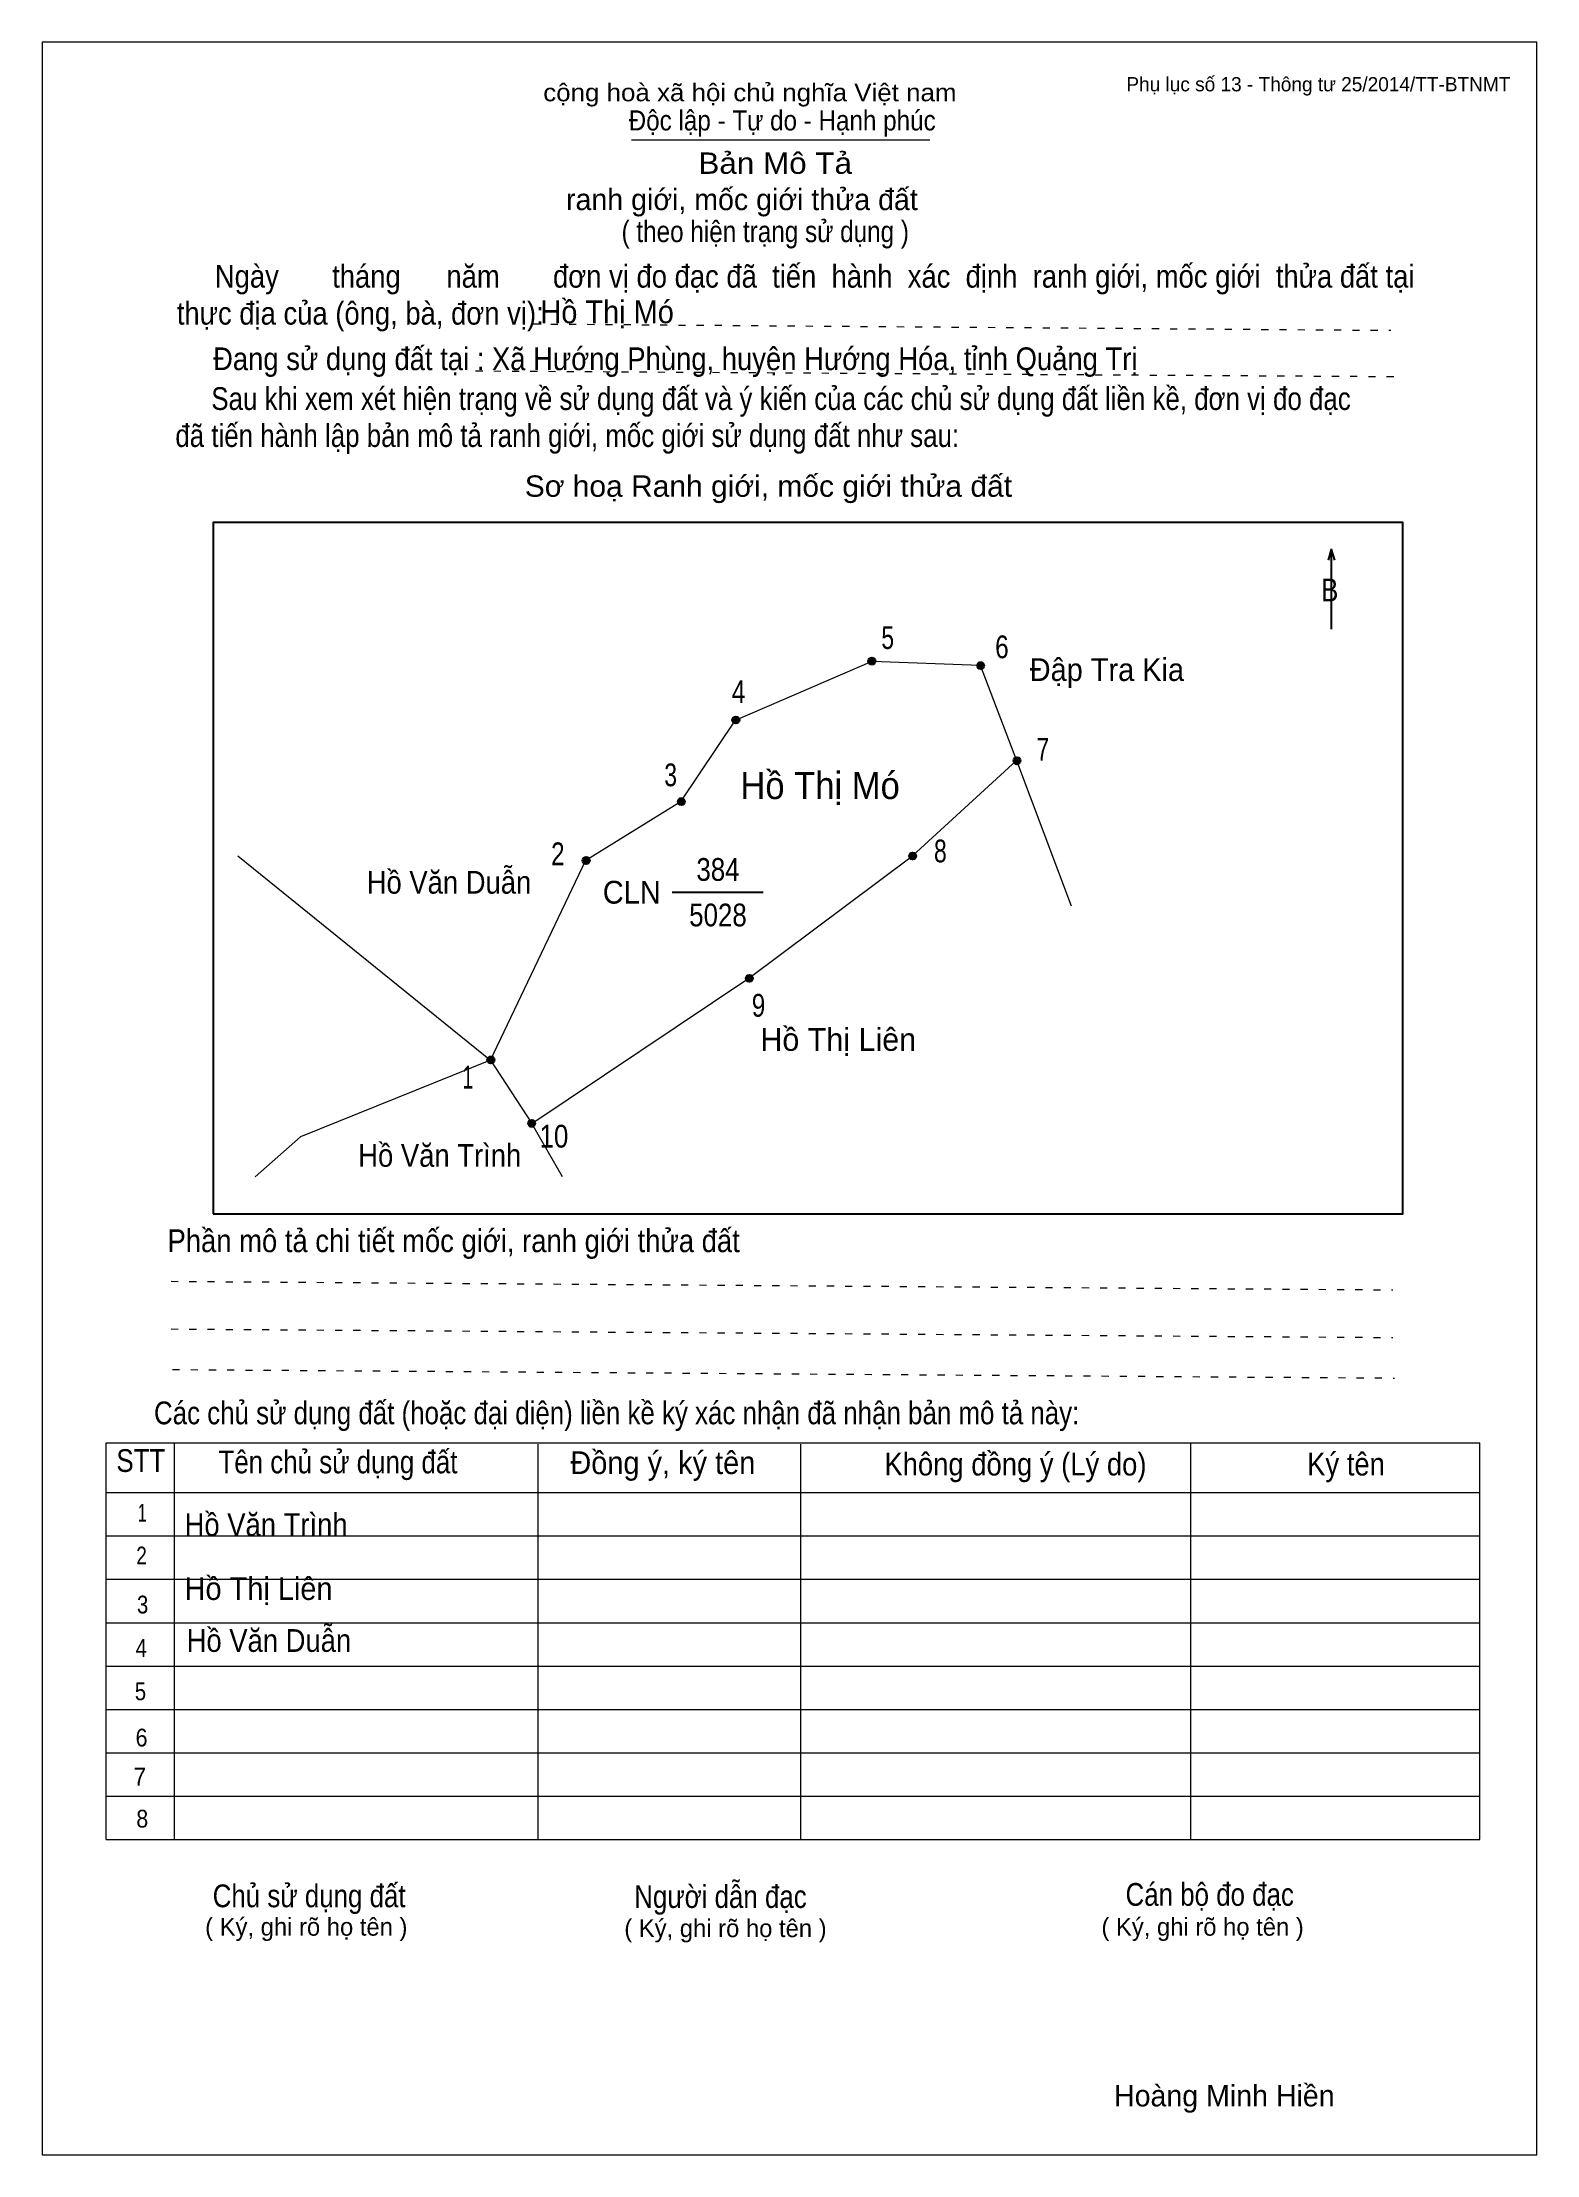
# Model space of a CAD drawing. Header units: centimetres. Extents: x 0 to 21, y 0 to 29.7.
import ezdxf
from ezdxf.enums import TextEntityAlignment as Align

# ---------------------------------------------------------------- set-up
doc = ezdxf.new("R2010")
doc.units = ezdxf.units.CM
doc.header["$LTSCALE"] = 0.13
doc.linetypes.add('DOTTED', pattern=[1.5, 0.3, -1.2])
for name, color, linetype, lineweight in [('1', 7, 'Continuous', 13), ('32', 7, 'Continuous', 25), ('33', 7, 'Continuous', 25), ('61', 7, 'Continuous', 13), ('62', 7, 'Continuous', 13)]:
    doc.layers.add(name, color=color, linetype=linetype, lineweight=lineweight)
for name, color, linetype in [('34', 7, 'Continuous'), ('45', 7, 'Continuous'), ('63', 7, 'Continuous')]:
    doc.layers.add(name, color=color, linetype=linetype)

msp = doc.modelspace()

# ---------------------------------------------------------------- hatches: boundary and pattern name
at = {"layer": '32'}
for points in [[(11.7069, 21, 1), (11.6069, 21, 1)], [(13.2363, 20.9363, 1), (13.1363, 20.9363, 1)], [(9.7951, 20.1716, 1), (9.6951, 20.1716, 1)], [(13.7461, 19.598, 1), (13.6461, 19.598, 1)], [(9.0304, 19.0245, 1), (8.9304, 19.0245, 1)], [(7.6922, 18.1961, 1), (7.5922, 18.1961, 1)], [(12.2804, 18.2598, 1), (12.1804, 18.2598, 1)], [(9.9863, 16.5392, 1), (9.8863, 16.5392, 1)], [(6.3539, 15.3922, 1), (6.2539, 15.3922, 1)], [(6.9275, 14.5, 1), (6.8275, 14.5, 1)]]:
    msp.add_hatch(color=256, dxfattribs=at).paths.add_polyline_path(points)

# ---------------------------------------------------------------- linework, layer by layer
at = {"layer": '1'}
msp.add_lwpolyline([(21, 0), (21, 29.7), (0, 29.7), (0, 0)], close=True, dxfattribs=at)
at = {"layer": '32'}
for centre in [(11.6569, 21), (13.1863, 20.9363), (9.7451, 20.1716), (13.6961, 19.598), (8.9804, 19.0245), (7.6422, 18.1961), (12.2304, 18.2598), (9.9363, 16.5392), (6.3039, 15.3922), (6.8775, 14.5)]:
    msp.add_circle(centre, 0.05, dxfattribs=at)
at = {"layer": '33'}
msp.add_line((8.85, 17.75), (10.13, 17.75), dxfattribs=at)
at = {"layer": '61'}
for p, q in [((2.75, 18.26), (6.3, 15.39)), ((6.3, 15.39), (6.88, 14.5)), ((7.31, 13.75), (6.88, 14.5))]:
    msp.add_line(p, q, dxfattribs=at)
for points in [[(6.3, 15.39), (7.64, 18.2), (8.98, 19.03), (9.74, 20.17), (11.66, 21), (13.18, 20.94), (13.69, 19.6)], [(6.88, 14.5), (9.93, 16.54), (12.23, 18.26), (13.69, 19.6), (14.46, 17.56)], [(6.3, 15.39), (3.63, 14.31), (2.99, 13.75)]]:
    msp.add_lwpolyline(points, dxfattribs=at)
at = {"layer": '62'}
for p, q in [((8.28, 28.33), (12.47, 28.33)), ((0.9, 10.01), (20.2, 10.01)), ((0.9, 4.43), (0.9, 10.01)), ((1.86, 4.43), (1.86, 10.01)), ((6.97, 4.43), (6.97, 9.99)), ((10.66, 4.43), (10.66, 9.99)), ((16.14, 4.43), (16.14, 10.01)), ((20.2, 4.43), (20.2, 10.01)), ((0.9, 9.31), (20.2, 9.31)), ((0.9, 8.7), (20.2, 8.7)), ((0.9, 8.09), (20.2, 8.09)), ((0.9, 7.48), (20.2, 7.48)), ((0.9, 6.87), (20.2, 6.87)), ((0.9, 6.26), (20.2, 6.26)), ((0.9, 5.65), (20.2, 5.65)), ((0.9, 5.04), (20.2, 5.04)), ((0.9, 4.43), (20.2, 4.43))]:
    msp.add_line(p, q, dxfattribs=at)
at = {"layer": '62', "linetype": 'DOTTED'}
for p, q in [((6.89, 25.74), (18.95, 25.65)), ((6.09, 25.08), (19.04, 25)), ((1.81, 12.28), (18.98, 12.16)), ((1.81, 11.61), (18.98, 11.49)), ((1.83, 11.04), (19, 10.92))]:
    msp.add_line(p, q, dxfattribs=at)
at = {"layer": '62', "lineweight": 25}
for p, q in [((18.11, 22.58), (18.11, 21.45)), ((18.11, 22.57), (18.07, 22.42)), ((18.11, 22.57), (18.16, 22.42))]:
    msp.add_line(p, q, dxfattribs=at)
msp.add_lwpolyline([(2.4, 13.23), (19.12, 13.23), (19.12, 22.95), (2.4, 22.95)], close=True, dxfattribs=at)

# ---------------------------------------------------------------- texts
at = {"layer": '32'}
for s, width, p in [('5', 0.75, (11.88, 21.17)), ('6', 0.8, (13.485, 21.04)), ('4', 0.8, (9.785, 20.41)), ('7', 0.75, (14.06, 19.6)), ('3', 0.75, (8.83, 19.24)), ('2', 0.8, (7.245, 18.13)), ('8', 0.75, (12.62, 18.17)), ('9', 0.8, (10.065, 16)), ('1', 0.65, (5.98, 14.99)), ('10', 0.85, (7.19, 14.16))]:
    msp.add_text(s, height=0.32, dxfattribs=dict(at, width=width)).set_placement(p, align=Align.CENTER)
at = {"layer": '33'}
for s, width, p in [('Đập Tra Kia', 0.95, (14.96, 20.72)), ('Hồ Văn Duẫn', 0.9, (5.715, 17.73)), ('384', 0.85, (9.495, 17.91)), ('5028', 0.85, (9.495, 17.27)), ('Hồ Văn Trình', 0.9, (5.585, 13.89)), ('Hồ Văn Duẫn', 0.9, (3.185, 7.07))]:
    msp.add_text(s, height=0.32, dxfattribs=dict(at, width=width)).set_placement(p, align=Align.CENTER)
at = {"layer": '33', "width": 0.95}
msp.add_text('CLN', height=0.32, dxfattribs=at).set_placement((8.69, 17.59), align=Align.RIGHT)
at = {"layer": '33'}
msp.add_text('Hồ Thị Liên', height=0.32, dxfattribs=at).set_placement((11.185, 15.52), align=Align.CENTER)
at = {"layer": '34'}
for s, width, p in [('Hồ Thị Mó', 0.95, (7, 25.75)), ('Hồ Văn Trình', 0.9, (2, 8.7)), ('Hồ Thị Liên', 0.95, (2, 7.8))]:
    msp.add_text(s, height=0.32, dxfattribs=dict(at, width=width)).set_placement(p)
at = {"layer": '45', "width": 0.95}
msp.add_text('Hồ Thị Mó', height=0.3823, dxfattribs=at).set_placement((10.93, 19.06), align=Align.CENTER)
at = {"layer": '62'}
for s, height, width, p in [('cộng hoà xã hội chủ nghĩa Việt nam', 0.2474, 1.1, (7.04, 28.87)), ('Độc lập - Tự do - Hạnh phúc', 0.2828, 0.9, (8.24, 28.46)), ('Bản Mô Tả', 0.3, 1.1, (9.22, 27.85)), ('( theo hiện trạng sử dụng )', 0.3, 0.85, (8.14, 26.89)), ('     Ngày       tháng      năm       đơn vị đo đạc đã  tiến  hành  xác  định  ranh giới, mốc giới  thửa đất tại ', 0.32, 0.9, (1.89, 26.25)), ('thực địa của (ông, bà, đơn vị): ', 0.32, 0.9, (1.89, 25.73)), ('Đang sử dụng đất tại : Xã Hướng Phùng, huyện Hướng Hóa, tỉnh Quảng Trị', 0.32, 0.9, (2.4, 25.09)), ('     Sau khi xem xét hiện trạng về sử dụng đất và ý kiến của các chủ sử dụng đất liền kề, đơn vị đo đạc ', 0.32, 0.85, (1.87, 24.53)), ('đã tiến hành lập bản mô tả ranh giới, mốc giới sử dụng đất như sau:', 0.32, 0.85, (1.87, 24.01)), ('Sơ hoạ Ranh giới, mốc giới thửa đất', 0.3, 1.05, (6.78, 23.31)), ('B', 0.32, 0.85, (17.97, 21.84)), ('Phần mô tả chi tiết mốc giới, ranh giới thửa đất ', 0.32, 0.9, (1.76, 12.69)), ('Các chủ sử dụng đất (hoặc đại diện) liền kề ký xác nhận đã nhận bản mô tả này:', 0.32, 0.85, (1.57, 10.27))]:
    msp.add_text(s, height=height, dxfattribs=dict(at, width=width)).set_placement(p)
msp.add_text('ranh giới, mốc giới thửa đất', height=0.3, dxfattribs=at).set_placement((7.36, 27.34))
for s, height, width, p in [('STT', 0.32, 0.85, (1.385, 9.6)), ('Tên chủ sử dụng đất', 0.32, 0.85, (4.155, 9.58)), ('Đồng ý, ký tên', 0.32, 0.95, (8.72, 9.57)), ('Không đồng ý (Lý do)', 0.32, 0.9, (13.675, 9.55)), ('Ký tên', 0.32, 0.9, (18.32, 9.55)), ('1', 0.25, 0.7, (1.405, 8.9)), ('2', 0.25, 0.8, (1.395, 8.3)), ('3', 0.25, 0.85, (1.41, 7.61)), ('4', 0.25, 0.85, (1.39, 7)), ('5', 0.25, 0.85, (1.38, 6.39)), ('6', 0.25, 0.9, (1.395, 5.74)), ('7', 0.25, 0.95, (1.37, 5.19)), ('8', 0.25, 0.9, (1.405, 4.6)), ('Người dẫn đạc', 0.32, 0.85, (9.53, 3.47)), ('Chủ sử dụng đất', 0.32, 0.85, (3.75, 3.48)), ('Cán bộ đo đạc', 0.32, 0.85, (16.405, 3.5))]:
    msp.add_text(s, height=height, dxfattribs=dict(at, width=width)).set_placement(p, align=Align.CENTER)
for p in [(3.71, 3.08), (9.6, 3.06), (16.305, 3.08)]:
    msp.add_text('( Ký, ghi rõ họ tên )', height=0.25, dxfattribs=at).set_placement(p, align=Align.CENTER)
at = {"layer": '63'}
msp.add_text('Phụ lục số 13 - Thông tư 25/2014/TT-BTNMT', height=0.2, dxfattribs=at).set_placement((20.63, 29.01), align=Align.RIGHT)
msp.add_text('Hoàng Minh Hiền', height=0.3, dxfattribs=at).set_placement((16.61, 0.68), align=Align.CENTER)

doc.saveas('drawing.dxf')
